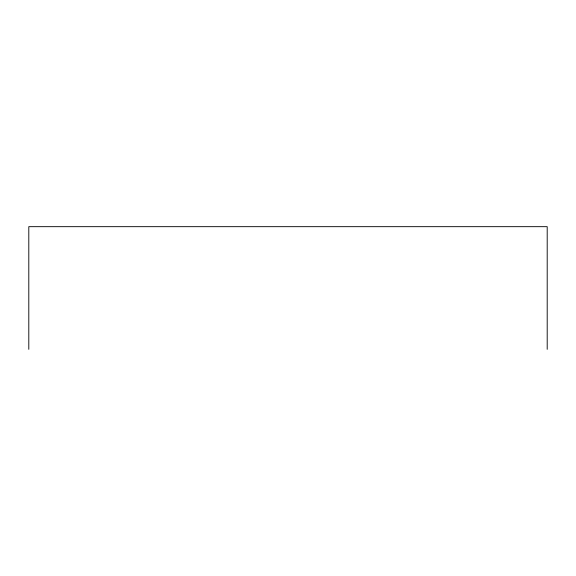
<?xml version="1.0" encoding="UTF-8"?>
<svg xmlns="http://www.w3.org/2000/svg" width="576" height="576" viewBox="0 0 576 576"><rect width="100%" height="100%" fill="white"/><g stroke="black" fill="none" stroke-linecap="round" stroke-linejoin="round"><path stroke-width="0.86" d="M547.2 349.33L547.2 226.67L28.8 226.67L28.8 349.33"/></g></svg>
